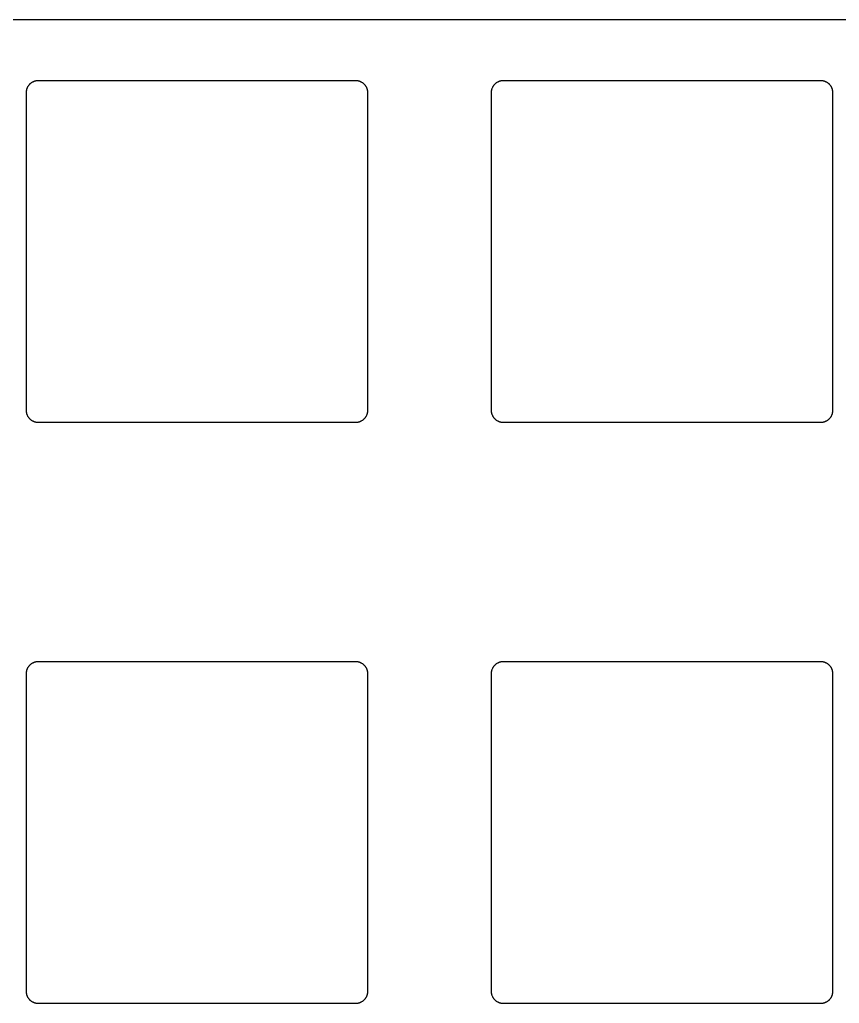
# Model space of a CAD drawing. Header units: millimetres. Extents: x 93 to 198, y -211 to -92.
# Drawn here: x 143.19 to 176.77, y -132.73 to -92.41 of the extents above; entities that cross this region are included whole.
import ezdxf

# ---------------------------------------------------------------- set-up
doc = ezdxf.new("R2010")
doc.units = ezdxf.units.MM
doc.layers.add('switch_plate', color=18, linetype='Continuous', true_color=0x000000)

msp = doc.modelspace()

# ---------------------------------------------------------------- linework, layer by layer
at = {"layer": 'switch_plate'}
msp.add_line((196.055, -92.415), (95.28, -92.415), dxfattribs=at)
at = {"layer": 'switch_plate', "color": 18, "true_color": 0x000000}
for p, q in [((143.547, -95.126), (143.537, -95.14)), ((143.557, -95.113), (143.547, -95.126)), ((143.567, -95.099), (143.557, -95.113)), ((143.578, -95.086), (143.567, -95.099)), ((143.59, -95.073), (143.578, -95.086)), ((143.601, -95.061), (143.59, -95.073)), ((143.614, -95.049), (143.601, -95.061)), ((143.626, -95.038), (143.614, -95.049)), ((143.639, -95.027), (143.626, -95.038)), ((143.653, -95.016), (143.639, -95.027)), ((143.667, -95.006), (143.653, -95.016)), ((143.681, -94.997), (143.667, -95.006)), ((143.695, -94.988), (143.681, -94.997)), ((143.71, -94.979), (143.695, -94.988)), ((143.725, -94.971), (143.71, -94.979)), ((143.74, -94.963), (143.725, -94.971)), ((143.756, -94.956), (143.74, -94.963)), ((143.772, -94.95), (143.756, -94.956)), ((143.788, -94.944), (143.772, -94.95)), ((143.804, -94.938), (143.788, -94.944)), ((143.82, -94.933), (143.804, -94.938)), ((143.837, -94.929), (143.82, -94.933)), ((143.853, -94.925), (143.837, -94.929)), ((143.87, -94.922), (143.853, -94.925)), ((143.887, -94.919), (143.87, -94.922)), ((143.904, -94.917), (143.887, -94.919)), ((143.921, -94.916), (143.904, -94.917)), ((143.938, -94.915), (143.921, -94.916)), ((143.955, -94.915), (143.938, -94.915)), ((156.955, -94.915), (143.955, -94.915)), ((156.972, -94.915), (156.955, -94.915)), ((156.989, -94.916), (156.972, -94.915)), ((157.006, -94.917), (156.989, -94.916)), ((157.023, -94.919), (157.006, -94.917)), ((157.04, -94.922), (157.023, -94.919)), ((157.057, -94.925), (157.04, -94.922)), ((157.073, -94.929), (157.057, -94.925)), ((157.09, -94.933), (157.073, -94.929)), ((157.106, -94.938), (157.09, -94.933)), ((157.122, -94.944), (157.106, -94.938)), ((157.138, -94.95), (157.122, -94.944)), ((157.154, -94.956), (157.138, -94.95)), ((157.17, -94.963), (157.154, -94.956)), ((157.185, -94.971), (157.17, -94.963)), ((157.2, -94.979), (157.185, -94.971)), ((157.215, -94.988), (157.2, -94.979)), ((157.229, -94.997), (157.215, -94.988)), ((157.243, -95.006), (157.229, -94.997)), ((157.257, -95.016), (157.243, -95.006)), ((157.271, -95.027), (157.257, -95.016)), ((157.284, -95.038), (157.271, -95.027)), ((157.296, -95.049), (157.284, -95.038)), ((157.309, -95.061), (157.296, -95.049)), ((157.32, -95.073), (157.309, -95.061)), ((157.332, -95.086), (157.32, -95.073)), ((157.343, -95.099), (157.332, -95.086)), ((157.353, -95.113), (157.343, -95.099)), ((157.364, -95.126), (157.353, -95.113)), ((157.373, -95.14), (157.364, -95.126)), ((162.597, -95.126), (162.587, -95.14)), ((162.607, -95.113), (162.597, -95.126)), ((162.617, -95.099), (162.607, -95.113)), ((162.628, -95.086), (162.617, -95.099)), ((162.64, -95.073), (162.628, -95.086)), ((162.651, -95.061), (162.64, -95.073)), ((162.664, -95.049), (162.651, -95.061)), ((162.676, -95.038), (162.664, -95.049)), ((162.689, -95.027), (162.676, -95.038)), ((162.703, -95.016), (162.689, -95.027)), ((162.717, -95.006), (162.703, -95.016)), ((162.731, -94.997), (162.717, -95.006)), ((162.745, -94.988), (162.731, -94.997)), ((162.76, -94.979), (162.745, -94.988)), ((162.775, -94.971), (162.76, -94.979)), ((162.79, -94.963), (162.775, -94.971)), ((162.806, -94.956), (162.79, -94.963)), ((162.822, -94.95), (162.806, -94.956)), ((162.838, -94.944), (162.822, -94.95)), ((162.854, -94.938), (162.838, -94.944)), ((162.87, -94.933), (162.854, -94.938)), ((162.887, -94.929), (162.87, -94.933)), ((162.903, -94.925), (162.887, -94.929)), ((162.92, -94.922), (162.903, -94.925)), ((162.937, -94.919), (162.92, -94.922)), ((162.954, -94.917), (162.937, -94.919)), ((162.971, -94.916), (162.954, -94.917)), ((162.988, -94.915), (162.971, -94.916)), ((163.005, -94.915), (162.988, -94.915)), ((176.005, -94.915), (163.005, -94.915)), ((176.022, -94.915), (176.005, -94.915)), ((176.039, -94.916), (176.022, -94.915)), ((176.056, -94.917), (176.039, -94.916)), ((176.073, -94.919), (176.056, -94.917)), ((176.09, -94.922), (176.073, -94.919)), ((176.107, -94.925), (176.09, -94.922)), ((176.123, -94.929), (176.107, -94.925)), ((176.14, -94.933), (176.123, -94.929)), ((176.156, -94.938), (176.14, -94.933)), ((176.172, -94.944), (176.156, -94.938)), ((176.188, -94.95), (176.172, -94.944)), ((176.204, -94.956), (176.188, -94.95)), ((176.22, -94.963), (176.204, -94.956)), ((176.235, -94.971), (176.22, -94.963)), ((176.25, -94.979), (176.235, -94.971)), ((176.265, -94.988), (176.25, -94.979)), ((176.279, -94.997), (176.265, -94.988)), ((176.293, -95.006), (176.279, -94.997)), ((176.307, -95.016), (176.293, -95.006)), ((176.321, -95.027), (176.307, -95.016)), ((176.334, -95.038), (176.321, -95.027)), ((176.346, -95.049), (176.334, -95.038)), ((176.359, -95.061), (176.346, -95.049)), ((176.37, -95.073), (176.359, -95.061)), ((176.382, -95.086), (176.37, -95.073)), ((176.393, -95.099), (176.382, -95.086)), ((176.403, -95.113), (176.393, -95.099)), ((176.414, -95.126), (176.403, -95.113)), ((176.423, -95.14), (176.414, -95.126)), ((143.456, -95.381), (143.455, -95.398)), ((143.455, -95.398), (143.455, -95.415)), ((143.455, -95.415), (143.455, -108.415)), ((143.458, -95.364), (143.456, -95.381)), ((143.46, -95.347), (143.458, -95.364)), ((143.462, -95.33), (143.46, -95.347)), ((143.465, -95.313), (143.462, -95.33)), ((143.469, -95.296), (143.465, -95.313)), ((143.474, -95.28), (143.469, -95.296)), ((143.478, -95.263), (143.474, -95.28)), ((143.484, -95.247), (143.478, -95.263)), ((143.49, -95.231), (143.484, -95.247)), ((143.496, -95.216), (143.49, -95.231)), ((143.504, -95.2), (143.496, -95.216)), ((143.511, -95.185), (143.504, -95.2)), ((143.519, -95.17), (143.511, -95.185)), ((143.528, -95.155), (143.519, -95.17)), ((143.537, -95.14), (143.528, -95.155)), ((157.382, -95.155), (157.373, -95.14)), ((157.391, -95.17), (157.382, -95.155)), ((157.399, -95.185), (157.391, -95.17)), ((157.407, -95.2), (157.399, -95.185)), ((157.414, -95.216), (157.407, -95.2)), ((157.42, -95.231), (157.414, -95.216)), ((157.426, -95.247), (157.42, -95.231)), ((157.432, -95.263), (157.426, -95.247)), ((157.436, -95.28), (157.432, -95.263)), ((157.441, -95.296), (157.436, -95.28)), ((157.445, -95.313), (157.441, -95.296)), ((157.448, -95.33), (157.445, -95.313)), ((157.45, -95.347), (157.448, -95.33)), ((157.452, -95.364), (157.45, -95.347)), ((157.454, -95.381), (157.452, -95.364)), ((157.455, -95.398), (157.454, -95.381)), ((157.455, -95.415), (157.455, -95.398)), ((157.455, -108.415), (157.455, -95.415)), ((162.506, -95.381), (162.505, -95.398)), ((162.505, -95.398), (162.505, -95.415)), ((162.505, -95.415), (162.505, -108.415)), ((162.508, -95.364), (162.506, -95.381)), ((162.51, -95.347), (162.508, -95.364)), ((162.512, -95.33), (162.51, -95.347)), ((162.515, -95.313), (162.512, -95.33)), ((162.519, -95.296), (162.515, -95.313)), ((162.524, -95.28), (162.519, -95.296)), ((162.528, -95.263), (162.524, -95.28)), ((162.534, -95.247), (162.528, -95.263)), ((162.54, -95.231), (162.534, -95.247)), ((162.546, -95.216), (162.54, -95.231)), ((162.554, -95.2), (162.546, -95.216)), ((162.561, -95.185), (162.554, -95.2)), ((162.569, -95.17), (162.561, -95.185)), ((162.578, -95.155), (162.569, -95.17)), ((162.587, -95.14), (162.578, -95.155)), ((176.432, -95.155), (176.423, -95.14)), ((176.441, -95.17), (176.432, -95.155)), ((176.449, -95.185), (176.441, -95.17)), ((176.457, -95.2), (176.449, -95.185)), ((176.464, -95.216), (176.457, -95.2)), ((176.47, -95.231), (176.464, -95.216)), ((176.476, -95.247), (176.47, -95.231)), ((176.482, -95.263), (176.476, -95.247)), ((176.486, -95.28), (176.482, -95.263)), ((176.491, -95.296), (176.486, -95.28)), ((176.495, -95.313), (176.491, -95.296)), ((176.498, -95.33), (176.495, -95.313)), ((176.5, -95.347), (176.498, -95.33)), ((176.502, -95.364), (176.5, -95.347)), ((176.504, -95.381), (176.502, -95.364)), ((176.505, -95.398), (176.504, -95.381)), ((176.505, -95.415), (176.505, -95.398)), ((176.505, -108.415), (176.505, -95.415)), ((143.455, -108.415), (143.455, -108.432)), ((143.455, -108.432), (143.456, -108.449)), ((157.454, -108.449), (157.455, -108.432)), ((157.455, -108.432), (157.455, -108.415)), ((162.505, -108.415), (162.505, -108.432)), ((162.505, -108.432), (162.506, -108.449)), ((176.504, -108.449), (176.505, -108.432)), ((176.505, -108.432), (176.505, -108.415)), ((143.456, -108.449), (143.458, -108.466)), ((143.458, -108.466), (143.46, -108.483)), ((143.46, -108.483), (143.462, -108.5)), ((143.462, -108.5), (143.465, -108.516)), ((143.465, -108.516), (143.469, -108.533)), ((143.469, -108.533), (143.474, -108.55)), ((143.474, -108.55), (143.478, -108.566)), ((143.478, -108.566), (143.484, -108.582)), ((143.484, -108.582), (143.49, -108.598)), ((143.49, -108.598), (143.496, -108.614)), ((143.496, -108.614), (143.504, -108.629)), ((143.504, -108.629), (143.511, -108.645)), ((143.511, -108.645), (143.519, -108.66)), ((143.519, -108.66), (143.528, -108.675)), ((143.528, -108.675), (143.537, -108.689)), ((143.537, -108.689), (143.547, -108.703)), ((143.547, -108.703), (143.557, -108.717)), ((143.557, -108.717), (143.567, -108.73)), ((143.567, -108.73), (143.578, -108.743)), ((143.578, -108.743), (143.59, -108.756)), ((143.59, -108.756), (143.601, -108.768)), ((143.601, -108.768), (143.614, -108.78)), ((143.614, -108.78), (143.626, -108.792)), ((143.626, -108.792), (143.639, -108.803)), ((143.639, -108.803), (143.653, -108.813)), ((143.653, -108.813), (143.667, -108.823)), ((143.667, -108.823), (143.681, -108.833)), ((143.681, -108.833), (143.695, -108.842)), ((143.695, -108.842), (143.71, -108.851)), ((157.2, -108.851), (157.215, -108.842)), ((157.215, -108.842), (157.229, -108.833)), ((157.229, -108.833), (157.243, -108.823)), ((157.243, -108.823), (157.257, -108.813)), ((157.257, -108.813), (157.271, -108.803)), ((157.271, -108.803), (157.284, -108.792)), ((157.284, -108.792), (157.296, -108.78)), ((157.296, -108.78), (157.309, -108.768)), ((157.309, -108.768), (157.32, -108.756)), ((157.32, -108.756), (157.332, -108.743)), ((157.332, -108.743), (157.343, -108.73)), ((157.343, -108.73), (157.353, -108.717)), ((157.353, -108.717), (157.364, -108.703)), ((157.364, -108.703), (157.373, -108.689)), ((157.373, -108.689), (157.382, -108.675)), ((157.382, -108.675), (157.391, -108.66)), ((157.391, -108.66), (157.399, -108.645)), ((157.399, -108.645), (157.407, -108.629)), ((157.407, -108.629), (157.414, -108.614)), ((157.414, -108.614), (157.42, -108.598)), ((157.42, -108.598), (157.426, -108.582)), ((157.426, -108.582), (157.432, -108.566)), ((157.432, -108.566), (157.436, -108.55)), ((157.436, -108.55), (157.441, -108.533)), ((157.441, -108.533), (157.445, -108.516)), ((157.445, -108.516), (157.448, -108.5)), ((157.448, -108.5), (157.45, -108.483)), ((157.45, -108.483), (157.452, -108.466)), ((157.452, -108.466), (157.454, -108.449)), ((162.506, -108.449), (162.508, -108.466)), ((162.508, -108.466), (162.51, -108.483)), ((162.51, -108.483), (162.512, -108.5)), ((162.512, -108.5), (162.515, -108.516)), ((162.515, -108.516), (162.519, -108.533)), ((162.519, -108.533), (162.524, -108.55)), ((162.524, -108.55), (162.528, -108.566)), ((162.528, -108.566), (162.534, -108.582)), ((162.534, -108.582), (162.54, -108.598)), ((162.54, -108.598), (162.546, -108.614)), ((162.546, -108.614), (162.554, -108.629)), ((162.554, -108.629), (162.561, -108.645)), ((162.561, -108.645), (162.569, -108.66)), ((162.569, -108.66), (162.578, -108.675)), ((162.578, -108.675), (162.587, -108.689)), ((162.587, -108.689), (162.597, -108.703)), ((162.597, -108.703), (162.607, -108.717)), ((162.607, -108.717), (162.617, -108.73)), ((162.617, -108.73), (162.628, -108.743)), ((162.628, -108.743), (162.64, -108.756)), ((162.64, -108.756), (162.651, -108.768)), ((162.651, -108.768), (162.664, -108.78)), ((162.664, -108.78), (162.676, -108.792)), ((162.676, -108.792), (162.689, -108.803)), ((162.689, -108.803), (162.703, -108.813)), ((162.703, -108.813), (162.717, -108.823)), ((162.717, -108.823), (162.731, -108.833)), ((162.731, -108.833), (162.745, -108.842)), ((162.745, -108.842), (162.76, -108.851)), ((176.25, -108.851), (176.265, -108.842)), ((176.265, -108.842), (176.279, -108.833)), ((176.279, -108.833), (176.293, -108.823)), ((176.293, -108.823), (176.307, -108.813)), ((176.307, -108.813), (176.321, -108.803)), ((176.321, -108.803), (176.334, -108.792)), ((176.334, -108.792), (176.346, -108.78)), ((176.346, -108.78), (176.359, -108.768)), ((176.359, -108.768), (176.37, -108.756)), ((176.37, -108.756), (176.382, -108.743)), ((176.382, -108.743), (176.393, -108.73)), ((176.393, -108.73), (176.403, -108.717)), ((176.403, -108.717), (176.414, -108.703)), ((176.414, -108.703), (176.423, -108.689)), ((176.423, -108.689), (176.432, -108.675)), ((176.432, -108.675), (176.441, -108.66)), ((176.441, -108.66), (176.449, -108.645)), ((176.449, -108.645), (176.457, -108.629)), ((176.457, -108.629), (176.464, -108.614)), ((176.464, -108.614), (176.47, -108.598)), ((176.47, -108.598), (176.476, -108.582)), ((176.476, -108.582), (176.482, -108.566)), ((176.482, -108.566), (176.486, -108.55)), ((176.486, -108.55), (176.491, -108.533)), ((176.491, -108.533), (176.495, -108.516)), ((176.495, -108.516), (176.498, -108.5)), ((176.498, -108.5), (176.5, -108.483)), ((176.5, -108.483), (176.502, -108.466)), ((176.502, -108.466), (176.504, -108.449)), ((143.71, -108.851), (143.725, -108.859)), ((143.725, -108.859), (143.74, -108.866)), ((143.74, -108.866), (143.756, -108.873)), ((143.756, -108.873), (143.772, -108.88)), ((143.772, -108.88), (143.788, -108.886)), ((143.788, -108.886), (143.804, -108.891)), ((143.804, -108.891), (143.82, -108.896)), ((143.82, -108.896), (143.837, -108.901)), ((143.837, -108.901), (143.853, -108.904)), ((143.853, -108.904), (143.87, -108.907)), ((143.87, -108.907), (143.887, -108.91)), ((143.887, -108.91), (143.904, -108.912)), ((143.904, -108.912), (143.921, -108.914)), ((143.921, -108.914), (143.938, -108.914)), ((143.938, -108.914), (143.955, -108.915)), ((143.955, -108.915), (156.955, -108.915)), ((156.955, -108.915), (156.972, -108.914)), ((156.972, -108.914), (156.989, -108.914)), ((156.989, -108.914), (157.006, -108.912)), ((157.006, -108.912), (157.023, -108.91)), ((157.023, -108.91), (157.04, -108.907)), ((157.04, -108.907), (157.057, -108.904)), ((157.057, -108.904), (157.073, -108.901)), ((157.073, -108.901), (157.09, -108.896)), ((157.09, -108.896), (157.106, -108.891)), ((157.106, -108.891), (157.122, -108.886)), ((157.122, -108.886), (157.138, -108.88)), ((157.138, -108.88), (157.154, -108.873)), ((157.154, -108.873), (157.17, -108.866)), ((157.17, -108.866), (157.185, -108.859)), ((157.185, -108.859), (157.2, -108.851)), ((162.76, -108.851), (162.775, -108.859)), ((162.775, -108.859), (162.79, -108.866)), ((162.79, -108.866), (162.806, -108.873)), ((162.806, -108.873), (162.822, -108.88)), ((162.822, -108.88), (162.838, -108.886)), ((162.838, -108.886), (162.854, -108.891)), ((162.854, -108.891), (162.87, -108.896)), ((162.87, -108.896), (162.887, -108.901)), ((162.887, -108.901), (162.903, -108.904)), ((162.903, -108.904), (162.92, -108.907)), ((162.92, -108.907), (162.937, -108.91)), ((162.937, -108.91), (162.954, -108.912)), ((162.954, -108.912), (162.971, -108.914)), ((162.971, -108.914), (162.988, -108.914)), ((162.988, -108.914), (163.005, -108.915)), ((163.005, -108.915), (176.005, -108.915)), ((176.005, -108.915), (176.022, -108.914)), ((176.022, -108.914), (176.039, -108.914)), ((176.039, -108.914), (176.056, -108.912)), ((176.056, -108.912), (176.073, -108.91)), ((176.073, -108.91), (176.09, -108.907)), ((176.09, -108.907), (176.107, -108.904)), ((176.107, -108.904), (176.123, -108.901)), ((176.123, -108.901), (176.14, -108.896)), ((176.14, -108.896), (176.156, -108.891)), ((176.156, -108.891), (176.172, -108.886)), ((176.172, -108.886), (176.188, -108.88)), ((176.188, -108.88), (176.204, -108.873)), ((176.204, -108.873), (176.22, -108.866)), ((176.22, -108.866), (176.235, -108.859)), ((176.235, -108.859), (176.25, -108.851)), ((143.567, -118.912), (143.557, -118.925)), ((143.578, -118.899), (143.567, -118.912)), ((143.59, -118.886), (143.578, -118.899)), ((143.601, -118.874), (143.59, -118.886)), ((143.614, -118.862), (143.601, -118.874)), ((143.626, -118.85), (143.614, -118.862)), ((143.639, -118.839), (143.626, -118.85)), ((143.653, -118.829), (143.639, -118.839)), ((143.667, -118.819), (143.653, -118.829)), ((143.681, -118.809), (143.667, -118.819)), ((143.695, -118.8), (143.681, -118.809)), ((143.71, -118.791), (143.695, -118.8)), ((143.725, -118.783), (143.71, -118.791)), ((143.74, -118.776), (143.725, -118.783)), ((143.756, -118.769), (143.74, -118.776)), ((143.772, -118.762), (143.756, -118.769)), ((143.788, -118.756), (143.772, -118.762)), ((143.804, -118.751), (143.788, -118.756)), ((143.82, -118.746), (143.804, -118.751)), ((143.837, -118.741), (143.82, -118.746)), ((143.853, -118.738), (143.837, -118.741)), ((143.87, -118.734), (143.853, -118.738)), ((143.887, -118.732), (143.87, -118.734)), ((143.904, -118.73), (143.887, -118.732)), ((143.921, -118.728), (143.904, -118.73)), ((143.938, -118.728), (143.921, -118.728)), ((143.955, -118.727), (143.938, -118.728)), ((156.955, -118.727), (143.955, -118.727)), ((156.972, -118.728), (156.955, -118.727)), ((156.989, -118.728), (156.972, -118.728)), ((157.006, -118.73), (156.989, -118.728)), ((157.023, -118.732), (157.006, -118.73)), ((157.04, -118.734), (157.023, -118.732)), ((157.057, -118.738), (157.04, -118.734)), ((157.073, -118.741), (157.057, -118.738)), ((157.09, -118.746), (157.073, -118.741)), ((157.106, -118.751), (157.09, -118.746)), ((157.122, -118.756), (157.106, -118.751)), ((157.138, -118.762), (157.122, -118.756)), ((157.154, -118.769), (157.138, -118.762)), ((157.17, -118.776), (157.154, -118.769)), ((157.185, -118.783), (157.17, -118.776)), ((157.2, -118.791), (157.185, -118.783)), ((157.215, -118.8), (157.2, -118.791)), ((157.229, -118.809), (157.215, -118.8)), ((157.243, -118.819), (157.229, -118.809)), ((157.257, -118.829), (157.243, -118.819)), ((157.271, -118.839), (157.257, -118.829)), ((157.284, -118.85), (157.271, -118.839)), ((157.296, -118.862), (157.284, -118.85)), ((157.309, -118.874), (157.296, -118.862)), ((157.32, -118.886), (157.309, -118.874)), ((157.332, -118.899), (157.32, -118.886)), ((157.343, -118.912), (157.332, -118.899)), ((157.353, -118.925), (157.343, -118.912)), ((162.617, -118.912), (162.607, -118.925)), ((162.628, -118.899), (162.617, -118.912)), ((162.64, -118.886), (162.628, -118.899)), ((162.651, -118.874), (162.64, -118.886)), ((162.664, -118.862), (162.651, -118.874)), ((162.676, -118.85), (162.664, -118.862)), ((162.689, -118.839), (162.676, -118.85)), ((162.703, -118.829), (162.689, -118.839)), ((162.717, -118.819), (162.703, -118.829)), ((162.731, -118.809), (162.717, -118.819)), ((162.745, -118.8), (162.731, -118.809)), ((162.76, -118.791), (162.745, -118.8)), ((162.775, -118.783), (162.76, -118.791)), ((162.79, -118.776), (162.775, -118.783)), ((162.806, -118.769), (162.79, -118.776)), ((162.822, -118.762), (162.806, -118.769)), ((162.838, -118.756), (162.822, -118.762)), ((162.854, -118.751), (162.838, -118.756)), ((162.87, -118.746), (162.854, -118.751)), ((162.887, -118.741), (162.87, -118.746)), ((162.903, -118.738), (162.887, -118.741)), ((162.92, -118.734), (162.903, -118.738)), ((162.937, -118.732), (162.92, -118.734)), ((162.954, -118.73), (162.937, -118.732)), ((162.971, -118.728), (162.954, -118.73)), ((162.988, -118.728), (162.971, -118.728)), ((163.005, -118.727), (162.988, -118.728)), ((176.005, -118.727), (163.005, -118.727)), ((176.022, -118.728), (176.005, -118.727)), ((176.039, -118.728), (176.022, -118.728)), ((176.056, -118.73), (176.039, -118.728)), ((176.073, -118.732), (176.056, -118.73)), ((176.09, -118.734), (176.073, -118.732)), ((176.107, -118.738), (176.09, -118.734)), ((176.123, -118.741), (176.107, -118.738)), ((176.14, -118.746), (176.123, -118.741)), ((176.156, -118.751), (176.14, -118.746)), ((176.172, -118.756), (176.156, -118.751)), ((176.188, -118.762), (176.172, -118.756)), ((176.204, -118.769), (176.188, -118.762)), ((176.22, -118.776), (176.204, -118.769)), ((176.235, -118.783), (176.22, -118.776)), ((176.25, -118.791), (176.235, -118.783)), ((176.265, -118.8), (176.25, -118.791)), ((176.279, -118.809), (176.265, -118.8)), ((176.293, -118.819), (176.279, -118.809)), ((176.307, -118.829), (176.293, -118.819)), ((176.321, -118.839), (176.307, -118.829)), ((176.334, -118.85), (176.321, -118.839)), ((176.346, -118.862), (176.334, -118.85)), ((176.359, -118.874), (176.346, -118.862)), ((176.37, -118.886), (176.359, -118.874)), ((176.382, -118.899), (176.37, -118.886)), ((176.393, -118.912), (176.382, -118.899)), ((176.403, -118.925), (176.393, -118.912)), ((143.456, -119.193), (143.455, -119.21)), ((143.455, -119.21), (143.455, -119.227)), ((143.455, -119.227), (143.455, -132.227)), ((143.458, -119.176), (143.456, -119.193)), ((143.46, -119.159), (143.458, -119.176)), ((143.462, -119.142), (143.46, -119.159)), ((143.465, -119.125), (143.462, -119.142)), ((143.469, -119.109), (143.465, -119.125)), ((143.474, -119.092), (143.469, -119.109)), ((143.478, -119.076), (143.474, -119.092)), ((143.484, -119.06), (143.478, -119.076)), ((143.49, -119.044), (143.484, -119.06)), ((143.496, -119.028), (143.49, -119.044)), ((143.504, -119.012), (143.496, -119.028)), ((143.511, -118.997), (143.504, -119.012)), ((143.519, -118.982), (143.511, -118.997)), ((143.528, -118.967), (143.519, -118.982)), ((143.537, -118.953), (143.528, -118.967)), ((143.547, -118.939), (143.537, -118.953)), ((143.557, -118.925), (143.547, -118.939)), ((157.364, -118.939), (157.353, -118.925)), ((157.373, -118.953), (157.364, -118.939)), ((157.382, -118.967), (157.373, -118.953)), ((157.391, -118.982), (157.382, -118.967)), ((157.399, -118.997), (157.391, -118.982)), ((157.407, -119.012), (157.399, -118.997)), ((157.414, -119.028), (157.407, -119.012)), ((157.42, -119.044), (157.414, -119.028)), ((157.426, -119.06), (157.42, -119.044)), ((157.432, -119.076), (157.426, -119.06)), ((157.436, -119.092), (157.432, -119.076)), ((157.441, -119.109), (157.436, -119.092)), ((157.445, -119.125), (157.441, -119.109)), ((157.448, -119.142), (157.445, -119.125)), ((157.45, -119.159), (157.448, -119.142)), ((157.452, -119.176), (157.45, -119.159)), ((157.454, -119.193), (157.452, -119.176)), ((157.455, -119.21), (157.454, -119.193)), ((157.455, -119.227), (157.455, -119.21)), ((157.455, -132.227), (157.455, -119.227)), ((162.506, -119.193), (162.505, -119.21)), ((162.505, -119.21), (162.505, -119.227)), ((162.505, -119.227), (162.505, -132.227)), ((162.508, -119.176), (162.506, -119.193)), ((162.51, -119.159), (162.508, -119.176)), ((162.512, -119.142), (162.51, -119.159)), ((162.515, -119.125), (162.512, -119.142)), ((162.519, -119.109), (162.515, -119.125)), ((162.524, -119.092), (162.519, -119.109)), ((162.528, -119.076), (162.524, -119.092)), ((162.534, -119.06), (162.528, -119.076)), ((162.54, -119.044), (162.534, -119.06)), ((162.546, -119.028), (162.54, -119.044)), ((162.554, -119.012), (162.546, -119.028)), ((162.561, -118.997), (162.554, -119.012)), ((162.569, -118.982), (162.561, -118.997)), ((162.578, -118.967), (162.569, -118.982)), ((162.587, -118.953), (162.578, -118.967)), ((162.597, -118.939), (162.587, -118.953)), ((162.607, -118.925), (162.597, -118.939)), ((176.414, -118.939), (176.403, -118.925)), ((176.423, -118.953), (176.414, -118.939)), ((176.432, -118.967), (176.423, -118.953)), ((176.441, -118.982), (176.432, -118.967)), ((176.449, -118.997), (176.441, -118.982)), ((176.457, -119.012), (176.449, -118.997)), ((176.464, -119.028), (176.457, -119.012)), ((176.47, -119.044), (176.464, -119.028)), ((176.476, -119.06), (176.47, -119.044)), ((176.482, -119.076), (176.476, -119.06)), ((176.486, -119.092), (176.482, -119.076)), ((176.491, -119.109), (176.486, -119.092)), ((176.495, -119.125), (176.491, -119.109)), ((176.498, -119.142), (176.495, -119.125)), ((176.5, -119.159), (176.498, -119.142)), ((176.502, -119.176), (176.5, -119.159)), ((176.504, -119.193), (176.502, -119.176)), ((176.505, -119.21), (176.504, -119.193)), ((176.505, -119.227), (176.505, -119.21)), ((176.505, -132.227), (176.505, -119.227)), ((143.455, -132.227), (143.455, -132.244)), ((143.455, -132.244), (143.456, -132.261)), ((143.456, -132.261), (143.458, -132.278)), ((143.458, -132.278), (143.46, -132.295)), ((143.46, -132.295), (143.462, -132.312)), ((143.462, -132.312), (143.465, -132.329)), ((143.465, -132.329), (143.469, -132.346)), ((143.469, -132.346), (143.474, -132.362)), ((143.474, -132.362), (143.478, -132.378)), ((143.478, -132.378), (143.484, -132.395)), ((143.484, -132.395), (143.49, -132.411)), ((143.49, -132.411), (143.496, -132.426)), ((143.496, -132.426), (143.504, -132.442)), ((143.504, -132.442), (143.511, -132.457)), ((143.511, -132.457), (143.519, -132.472)), ((143.519, -132.472), (143.528, -132.487)), ((143.528, -132.487), (143.537, -132.501)), ((143.537, -132.501), (143.547, -132.516)), ((143.547, -132.516), (143.557, -132.529)), ((143.557, -132.529), (143.567, -132.543)), ((143.567, -132.543), (143.578, -132.556)), ((143.578, -132.556), (143.59, -132.568)), ((143.59, -132.568), (143.601, -132.581)), ((143.601, -132.581), (143.614, -132.593)), ((143.614, -132.593), (143.626, -132.604)), ((143.626, -132.604), (143.639, -132.615)), ((143.639, -132.615), (143.653, -132.626)), ((143.653, -132.626), (143.667, -132.636)), ((157.243, -132.636), (157.257, -132.626)), ((157.257, -132.626), (157.271, -132.615)), ((157.271, -132.615), (157.284, -132.604)), ((157.284, -132.604), (157.296, -132.593)), ((157.296, -132.593), (157.309, -132.581)), ((157.309, -132.581), (157.32, -132.568)), ((157.32, -132.568), (157.332, -132.556)), ((157.332, -132.556), (157.343, -132.543)), ((157.343, -132.543), (157.353, -132.529)), ((157.353, -132.529), (157.364, -132.516)), ((157.364, -132.516), (157.373, -132.501)), ((157.373, -132.501), (157.382, -132.487)), ((157.382, -132.487), (157.391, -132.472)), ((157.391, -132.472), (157.399, -132.457)), ((157.399, -132.457), (157.407, -132.442)), ((157.407, -132.442), (157.414, -132.426)), ((157.414, -132.426), (157.42, -132.411)), ((157.42, -132.411), (157.426, -132.395)), ((157.426, -132.395), (157.432, -132.378)), ((157.432, -132.378), (157.436, -132.362)), ((157.436, -132.362), (157.441, -132.346)), ((157.441, -132.346), (157.445, -132.329)), ((157.445, -132.329), (157.448, -132.312)), ((157.448, -132.312), (157.45, -132.295)), ((157.45, -132.295), (157.452, -132.278)), ((157.452, -132.278), (157.454, -132.261)), ((157.454, -132.261), (157.455, -132.244)), ((157.455, -132.244), (157.455, -132.227)), ((162.505, -132.227), (162.505, -132.244)), ((162.505, -132.244), (162.506, -132.261)), ((162.506, -132.261), (162.508, -132.278)), ((162.508, -132.278), (162.51, -132.295)), ((162.51, -132.295), (162.512, -132.312)), ((162.512, -132.312), (162.515, -132.329)), ((162.515, -132.329), (162.519, -132.346)), ((162.519, -132.346), (162.524, -132.362)), ((162.524, -132.362), (162.528, -132.378)), ((162.528, -132.378), (162.534, -132.395)), ((162.534, -132.395), (162.54, -132.411)), ((162.54, -132.411), (162.546, -132.426)), ((162.546, -132.426), (162.554, -132.442)), ((162.554, -132.442), (162.561, -132.457)), ((162.561, -132.457), (162.569, -132.472)), ((162.569, -132.472), (162.578, -132.487)), ((162.578, -132.487), (162.587, -132.501)), ((162.587, -132.501), (162.597, -132.516)), ((162.597, -132.516), (162.607, -132.529)), ((162.607, -132.529), (162.617, -132.543)), ((162.617, -132.543), (162.628, -132.556)), ((162.628, -132.556), (162.64, -132.568)), ((162.64, -132.568), (162.651, -132.581)), ((162.651, -132.581), (162.664, -132.593)), ((162.664, -132.593), (162.676, -132.604)), ((162.676, -132.604), (162.689, -132.615)), ((162.689, -132.615), (162.703, -132.626)), ((162.703, -132.626), (162.717, -132.636)), ((176.293, -132.636), (176.307, -132.626)), ((176.307, -132.626), (176.321, -132.615)), ((176.321, -132.615), (176.334, -132.604)), ((176.334, -132.604), (176.346, -132.593)), ((176.346, -132.593), (176.359, -132.581)), ((176.359, -132.581), (176.37, -132.568)), ((176.37, -132.568), (176.382, -132.556)), ((176.382, -132.556), (176.393, -132.543)), ((176.393, -132.543), (176.403, -132.529)), ((176.403, -132.529), (176.414, -132.516)), ((176.414, -132.516), (176.423, -132.501)), ((176.423, -132.501), (176.432, -132.487)), ((176.432, -132.487), (176.441, -132.472)), ((176.441, -132.472), (176.449, -132.457)), ((176.449, -132.457), (176.457, -132.442)), ((176.457, -132.442), (176.464, -132.426)), ((176.464, -132.426), (176.47, -132.411)), ((176.47, -132.411), (176.476, -132.395)), ((176.476, -132.395), (176.482, -132.378)), ((176.482, -132.378), (176.486, -132.362)), ((176.486, -132.362), (176.491, -132.346)), ((176.491, -132.346), (176.495, -132.329)), ((176.495, -132.329), (176.498, -132.312)), ((176.498, -132.312), (176.5, -132.295)), ((176.5, -132.295), (176.502, -132.278)), ((176.502, -132.278), (176.504, -132.261)), ((176.504, -132.261), (176.505, -132.244)), ((176.505, -132.244), (176.505, -132.227)), ((143.667, -132.636), (143.681, -132.645)), ((143.681, -132.645), (143.695, -132.654)), ((143.695, -132.654), (143.71, -132.663)), ((143.71, -132.663), (143.725, -132.671)), ((143.725, -132.671), (143.74, -132.679)), ((143.74, -132.679), (143.756, -132.686)), ((143.756, -132.686), (143.772, -132.692)), ((143.772, -132.692), (143.788, -132.698)), ((143.788, -132.698), (143.804, -132.704)), ((143.804, -132.704), (143.82, -132.709)), ((143.82, -132.709), (143.837, -132.713)), ((143.837, -132.713), (143.853, -132.717)), ((143.853, -132.717), (143.87, -132.72)), ((143.87, -132.72), (143.887, -132.723)), ((143.887, -132.723), (143.904, -132.725)), ((143.904, -132.725), (143.921, -132.726)), ((143.921, -132.726), (143.938, -132.727)), ((143.938, -132.727), (143.955, -132.727)), ((143.955, -132.727), (156.955, -132.727)), ((156.955, -132.727), (156.972, -132.727)), ((156.972, -132.727), (156.989, -132.726)), ((156.989, -132.726), (157.006, -132.725)), ((157.006, -132.725), (157.023, -132.723)), ((157.023, -132.723), (157.04, -132.72)), ((157.04, -132.72), (157.057, -132.717)), ((157.057, -132.717), (157.073, -132.713)), ((157.073, -132.713), (157.09, -132.709)), ((157.09, -132.709), (157.106, -132.704)), ((157.106, -132.704), (157.122, -132.698)), ((157.122, -132.698), (157.138, -132.692)), ((157.138, -132.692), (157.154, -132.686)), ((157.154, -132.686), (157.17, -132.679)), ((157.17, -132.679), (157.185, -132.671)), ((157.185, -132.671), (157.2, -132.663)), ((157.2, -132.663), (157.215, -132.654)), ((157.215, -132.654), (157.229, -132.645)), ((157.229, -132.645), (157.243, -132.636)), ((162.717, -132.636), (162.731, -132.645)), ((162.731, -132.645), (162.745, -132.654)), ((162.745, -132.654), (162.76, -132.663)), ((162.76, -132.663), (162.775, -132.671)), ((162.775, -132.671), (162.79, -132.679)), ((162.79, -132.679), (162.806, -132.686)), ((162.806, -132.686), (162.822, -132.692)), ((162.822, -132.692), (162.838, -132.698)), ((162.838, -132.698), (162.854, -132.704)), ((162.854, -132.704), (162.87, -132.709)), ((162.87, -132.709), (162.887, -132.713)), ((162.887, -132.713), (162.903, -132.717)), ((162.903, -132.717), (162.92, -132.72)), ((162.92, -132.72), (162.937, -132.723)), ((162.937, -132.723), (162.954, -132.725)), ((162.954, -132.725), (162.971, -132.726)), ((162.971, -132.726), (162.988, -132.727)), ((162.988, -132.727), (163.005, -132.727)), ((163.005, -132.727), (176.005, -132.727)), ((176.005, -132.727), (176.022, -132.727)), ((176.022, -132.727), (176.039, -132.726)), ((176.039, -132.726), (176.056, -132.725)), ((176.056, -132.725), (176.073, -132.723)), ((176.073, -132.723), (176.09, -132.72)), ((176.09, -132.72), (176.107, -132.717)), ((176.107, -132.717), (176.123, -132.713)), ((176.123, -132.713), (176.14, -132.709)), ((176.14, -132.709), (176.156, -132.704)), ((176.156, -132.704), (176.172, -132.698)), ((176.172, -132.698), (176.188, -132.692)), ((176.188, -132.692), (176.204, -132.686)), ((176.204, -132.686), (176.22, -132.679)), ((176.22, -132.679), (176.235, -132.671)), ((176.235, -132.671), (176.25, -132.663)), ((176.25, -132.663), (176.265, -132.654)), ((176.265, -132.654), (176.279, -132.645)), ((176.279, -132.645), (176.293, -132.636))]:
    msp.add_line(p, q, dxfattribs=at)

doc.saveas('drawing.dxf')
